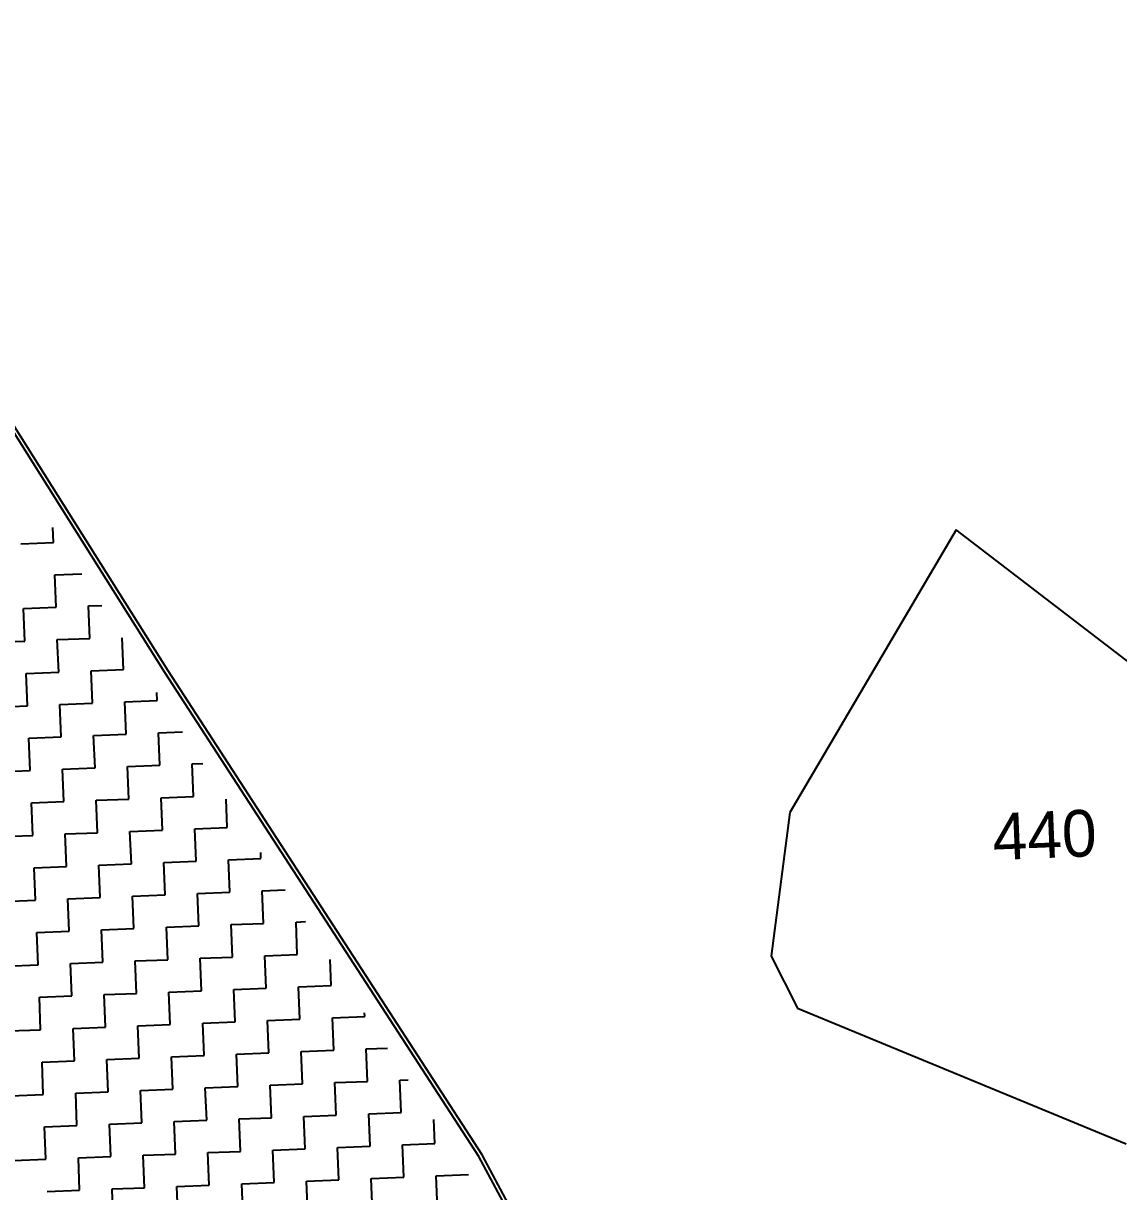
# Model space of a CAD drawing. Header units: metres. Extents: x 281802 to 284768, y 2076477 to 2081449.
# Drawn here: x 282072.8 to 282218.1, y 2077210.5 to 2077365.5 of the extents above; entities that cross this region are included whole.
import ezdxf
from ezdxf.enums import TextEntityAlignment as Align

# ---------------------------------------------------------------- set-up
doc = ezdxf.new("R2010")
doc.units = ezdxf.units.M
for name, color, linetype in [('POLY_HATCH', 12, 'Continuous'), ('POLY_PARCEL', 6, 'Continuous'), ('TEXT_PARCEL', 7, 'Continuous')]:
    doc.layers.add(name, color=color, linetype=linetype)
doc.styles.add('TEXT_MAP', font='')
doc.styles.get('TEXT_MAP').set_extended_font_data('Kruti Dev 050')

msp = doc.modelspace()

# ---------------------------------------------------------------- linework, layer by layer
at = {"layer": 'POLY_HATCH'}
for p, q in [((282091.99, 2077279.56), (282005.34, 2077417.31)), ((282133.64, 2077215.33), (282091.99, 2077279.56)), ((282210.15, 2077072.83), (282133.64, 2077215.33))]:
    msp.add_line(p, q, dxfattribs=at)
at = {"layer": 'POLY_HATCH', "linetype": 'Continuous'}
for p, q in [((282076.77, 2077296.6), (282076.69, 2077298.59)), ((282072.47, 2077296.43), (282076.77, 2077296.6)), ((282076.94, 2077292.3), (282080.55, 2077292.45)), ((282077.12, 2077288.01), (282076.94, 2077292.3)), ((282072.82, 2077287.83), (282077.12, 2077288.01)), ((282072.99, 2077283.53), (282072.82, 2077287.83)), ((282081.42, 2077288.18), (282083.19, 2077288.25)), ((282081.59, 2077283.88), (282081.42, 2077288.18)), ((282068.69, 2077283.36), (282072.99, 2077283.53)), ((282077.29, 2077283.71), (282081.59, 2077283.88)), ((282077.47, 2077279.41), (282077.29, 2077283.71)), ((282086.06, 2077279.76), (282085.89, 2077283.96)), ((282073.17, 2077279.23), (282077.47, 2077279.41)), ((282073.34, 2077274.94), (282073.17, 2077279.23)), ((282081.76, 2077279.58), (282086.06, 2077279.76)), ((282081.94, 2077275.28), (282081.76, 2077279.58)), ((282077.64, 2077275.11), (282081.94, 2077275.28)), ((282086.24, 2077275.46), (282090.54, 2077275.63)), ((282086.41, 2077271.16), (282086.24, 2077275.46)), ((282090.54, 2077275.63), (282090.49, 2077276.69)), ((282069.04, 2077274.76), (282073.34, 2077274.94)), ((282077.81, 2077270.81), (282077.64, 2077275.11)), ((282073.52, 2077270.64), (282077.81, 2077270.81)), ((282073.69, 2077266.34), (282073.52, 2077270.64)), ((282082.11, 2077270.99), (282086.41, 2077271.16)), ((282082.29, 2077266.69), (282082.11, 2077270.99)), ((282090.71, 2077271.33), (282093.88, 2077271.46)), ((282090.88, 2077267.04), (282090.71, 2077271.33)), ((282069.39, 2077266.16), (282073.69, 2077266.34)), ((282077.99, 2077266.51), (282082.29, 2077266.69)), ((282078.16, 2077262.21), (282077.99, 2077266.51)), ((282086.59, 2077266.86), (282090.88, 2077267.04)), ((282086.76, 2077262.56), (282086.59, 2077266.86)), ((282095.18, 2077267.21), (282096.61, 2077267.27)), ((282095.36, 2077262.91), (282095.18, 2077267.21)), ((282091.06, 2077262.74), (282095.36, 2077262.91)), ((282073.86, 2077262.04), (282078.16, 2077262.21)), ((282074.04, 2077257.74), (282073.86, 2077262.04)), ((282082.46, 2077262.39), (282086.76, 2077262.56)), ((282082.64, 2077258.09), (282082.46, 2077262.39)), ((282091.23, 2077258.44), (282091.06, 2077262.74)), ((282099.83, 2077258.79), (282099.68, 2077262.53)), ((282086.93, 2077258.26), (282091.23, 2077258.44)), ((282087.11, 2077253.97), (282086.93, 2077258.26)), ((282095.53, 2077258.61), (282099.83, 2077258.79)), ((282095.71, 2077254.31), (282095.53, 2077258.61)), ((282069.74, 2077257.57), (282074.04, 2077257.74)), ((282078.34, 2077257.92), (282082.64, 2077258.09)), ((282078.51, 2077253.62), (282078.34, 2077257.92)), ((282104.3, 2077254.66), (282104.27, 2077255.45)), ((282074.21, 2077253.44), (282078.51, 2077253.62)), ((282082.81, 2077253.79), (282087.11, 2077253.97)), ((282082.98, 2077249.49), (282082.81, 2077253.79)), ((282091.41, 2077254.14), (282095.71, 2077254.31)), ((282091.58, 2077249.84), (282091.41, 2077254.14)), ((282100, 2077254.49), (282104.3, 2077254.66)), ((282100.18, 2077250.19), (282100, 2077254.49)), ((282074.39, 2077249.14), (282074.21, 2077253.44)), ((282104.48, 2077250.36), (282107.49, 2077250.49)), ((282070.09, 2077248.97), (282074.39, 2077249.14)), ((282078.69, 2077249.32), (282082.98, 2077249.49)), ((282078.86, 2077245.02), (282078.69, 2077249.32)), ((282087.28, 2077249.67), (282091.58, 2077249.84)), ((282087.46, 2077245.37), (282087.28, 2077249.67)), ((282095.88, 2077250.02), (282100.18, 2077250.19)), ((282096.05, 2077245.72), (282095.88, 2077250.02)), ((282104.65, 2077246.06), (282104.48, 2077250.36)), ((282100.35, 2077245.89), (282104.65, 2077246.06)), ((282100.53, 2077241.59), (282100.35, 2077245.89)), ((282108.95, 2077246.24), (282110.21, 2077246.29)), ((282109.12, 2077241.94), (282108.95, 2077246.24)), ((282074.56, 2077244.85), (282078.86, 2077245.02)), ((282074.74, 2077240.55), (282074.56, 2077244.85)), ((282083.16, 2077245.19), (282087.46, 2077245.37)), ((282083.33, 2077240.9), (282083.16, 2077245.19)), ((282091.76, 2077245.54), (282096.05, 2077245.72)), ((282091.93, 2077241.24), (282091.76, 2077245.54)), ((282087.63, 2077241.07), (282091.93, 2077241.24)), ((282096.23, 2077241.42), (282100.53, 2077241.59)), ((282096.4, 2077237.12), (282096.23, 2077241.42)), ((282104.83, 2077241.77), (282109.12, 2077241.94)), ((282105, 2077237.47), (282104.83, 2077241.77)), ((282113.6, 2077237.82), (282113.46, 2077241.28)), ((282070.44, 2077240.37), (282074.74, 2077240.55)), ((282079.03, 2077240.72), (282083.33, 2077240.9)), ((282079.21, 2077236.42), (282079.03, 2077240.72)), ((282087.81, 2077236.77), (282087.63, 2077241.07)), ((282083.51, 2077236.6), (282087.81, 2077236.77)), ((282083.68, 2077232.3), (282083.51, 2077236.6)), ((282092.1, 2077236.95), (282096.4, 2077237.12)), ((282092.28, 2077232.65), (282092.1, 2077236.95)), ((282100.7, 2077237.29), (282105, 2077237.47)), ((282100.88, 2077232.99), (282100.7, 2077237.29)), ((282109.3, 2077237.64), (282113.6, 2077237.82)), ((282109.47, 2077233.34), (282109.3, 2077237.64)), ((282074.91, 2077236.25), (282079.21, 2077236.42)), ((282075.08, 2077231.95), (282074.91, 2077236.25)), ((282105.17, 2077233.17), (282109.47, 2077233.34)), ((282113.77, 2077233.52), (282118.07, 2077233.69)), ((282113.95, 2077229.22), (282113.77, 2077233.52)), ((282118.07, 2077233.69), (282118.05, 2077234.2)), ((282070.78, 2077231.78), (282075.08, 2077231.95)), ((282079.38, 2077232.12), (282083.68, 2077232.3)), ((282079.56, 2077227.83), (282079.38, 2077232.12)), ((282087.98, 2077232.47), (282092.28, 2077232.65)), ((282088.15, 2077228.17), (282087.98, 2077232.47)), ((282096.58, 2077232.82), (282100.88, 2077232.99)), ((282096.75, 2077228.52), (282096.58, 2077232.82)), ((282105.35, 2077228.87), (282105.17, 2077233.17)), ((282101.05, 2077228.7), (282105.35, 2077228.87)), ((282101.22, 2077224.4), (282101.05, 2077228.7)), ((282109.65, 2077229.04), (282113.95, 2077229.22)), ((282109.82, 2077224.75), (282109.65, 2077229.04)), ((282118.24, 2077229.39), (282121.09, 2077229.51)), ((282118.42, 2077225.09), (282118.24, 2077229.39)), ((282075.26, 2077227.65), (282079.56, 2077227.83)), ((282075.43, 2077223.35), (282075.26, 2077227.65)), ((282083.85, 2077228), (282088.15, 2077228.17)), ((282084.03, 2077223.7), (282083.85, 2077228)), ((282092.45, 2077228.35), (282096.75, 2077228.52)), ((282092.63, 2077224.05), (282092.45, 2077228.35)), ((282088.33, 2077223.88), (282092.63, 2077224.05)), ((282096.92, 2077224.22), (282101.22, 2077224.4)), ((282097.1, 2077219.92), (282096.92, 2077224.22)), ((282105.52, 2077224.57), (282109.82, 2077224.75)), ((282105.7, 2077220.27), (282105.52, 2077224.57)), ((282114.12, 2077224.92), (282118.42, 2077225.09)), ((282114.29, 2077220.62), (282114.12, 2077224.92)), ((282122.72, 2077225.27), (282123.81, 2077225.31)), ((282122.89, 2077220.97), (282122.72, 2077225.27)), ((282071.13, 2077223.18), (282075.43, 2077223.35)), ((282079.73, 2077223.53), (282084.03, 2077223.7)), ((282079.9, 2077219.23), (282079.73, 2077223.53)), ((282088.5, 2077219.58), (282088.33, 2077223.88)), ((282118.59, 2077220.8), (282122.89, 2077220.97)), ((282084.2, 2077219.4), (282088.5, 2077219.58)), ((282084.38, 2077215.1), (282084.2, 2077219.4)), ((282092.8, 2077219.75), (282097.1, 2077219.92)), ((282092.97, 2077215.45), (282092.8, 2077219.75)), ((282101.4, 2077220.1), (282105.7, 2077220.27)), ((282101.57, 2077215.8), (282101.4, 2077220.1)), ((282109.99, 2077220.45), (282114.29, 2077220.62)), ((282110.17, 2077216.15), (282109.99, 2077220.45)), ((282118.77, 2077216.5), (282118.59, 2077220.8)), ((282127.36, 2077216.85), (282127.23, 2077220.04)), ((282075.61, 2077219.05), (282079.9, 2077219.23)), ((282075.78, 2077214.76), (282075.61, 2077219.05)), ((282114.47, 2077216.32), (282118.77, 2077216.5)), ((282114.64, 2077212.02), (282114.47, 2077216.32)), ((282123.06, 2077216.67), (282127.36, 2077216.85)), ((282123.24, 2077212.37), (282123.06, 2077216.67)), ((282071.48, 2077214.58), (282075.78, 2077214.76)), ((282080.08, 2077214.93), (282084.38, 2077215.1)), ((282080.25, 2077210.63), (282080.08, 2077214.93)), ((282088.68, 2077215.28), (282092.97, 2077215.45)), ((282088.85, 2077210.98), (282088.68, 2077215.28)), ((282097.27, 2077215.63), (282101.57, 2077215.8)), ((282097.45, 2077211.33), (282097.27, 2077215.63)), ((282105.87, 2077215.97), (282110.17, 2077216.15)), ((282106.04, 2077211.68), (282105.87, 2077215.97)), ((282101.75, 2077211.5), (282106.04, 2077211.68)), ((282110.34, 2077211.85), (282114.64, 2077212.02)), ((282110.52, 2077207.55), (282110.34, 2077211.85)), ((282118.94, 2077212.2), (282123.24, 2077212.37)), ((282119.11, 2077207.9), (282118.94, 2077212.2)), ((282127.54, 2077212.55), (282131.84, 2077212.72)), ((282127.71, 2077208.25), (282127.54, 2077212.55)), ((282131.84, 2077212.72), (282131.84, 2077212.75)), ((282075.95, 2077210.46), (282080.25, 2077210.63)), ((282084.55, 2077210.81), (282088.85, 2077210.98)), ((282084.73, 2077206.51), (282084.55, 2077210.81)), ((282093.15, 2077211.15), (282097.45, 2077211.33)), ((282093.32, 2077206.85), (282093.15, 2077211.15)), ((282101.92, 2077207.2), (282101.75, 2077211.5))]:
    msp.add_line(p, q, dxfattribs=at)
at = {"layer": 'POLY_PARCEL'}
for p, q in [((282091.56, 2077279.34), (282004.92, 2077417.08)), ((282196.51, 2077298.28), (282174.44, 2077260.79)), ((282233.73, 2077269.7), (282196.51, 2077298.28)), ((282133.22, 2077215.11), (282091.56, 2077279.34)), ((282174.44, 2077260.79), (282171.96, 2077241.72)), ((282171.96, 2077241.72), (282175.49, 2077234.82)), ((282175.49, 2077234.82), (282219.06, 2077216.8)), ((282209.72, 2077072.6), (282133.22, 2077215.11))]:
    msp.add_line(p, q, dxfattribs=at)

# ---------------------------------------------------------------- texts
at = {"layer": 'TEXT_PARCEL', "style": 'TEXT_MAP'}
msp.add_text('440', height=6.195, rotation=2.3203, dxfattribs=at).set_placement((282208.23, 2077257.82), align=Align.MIDDLE)

doc.saveas('drawing.dxf')
